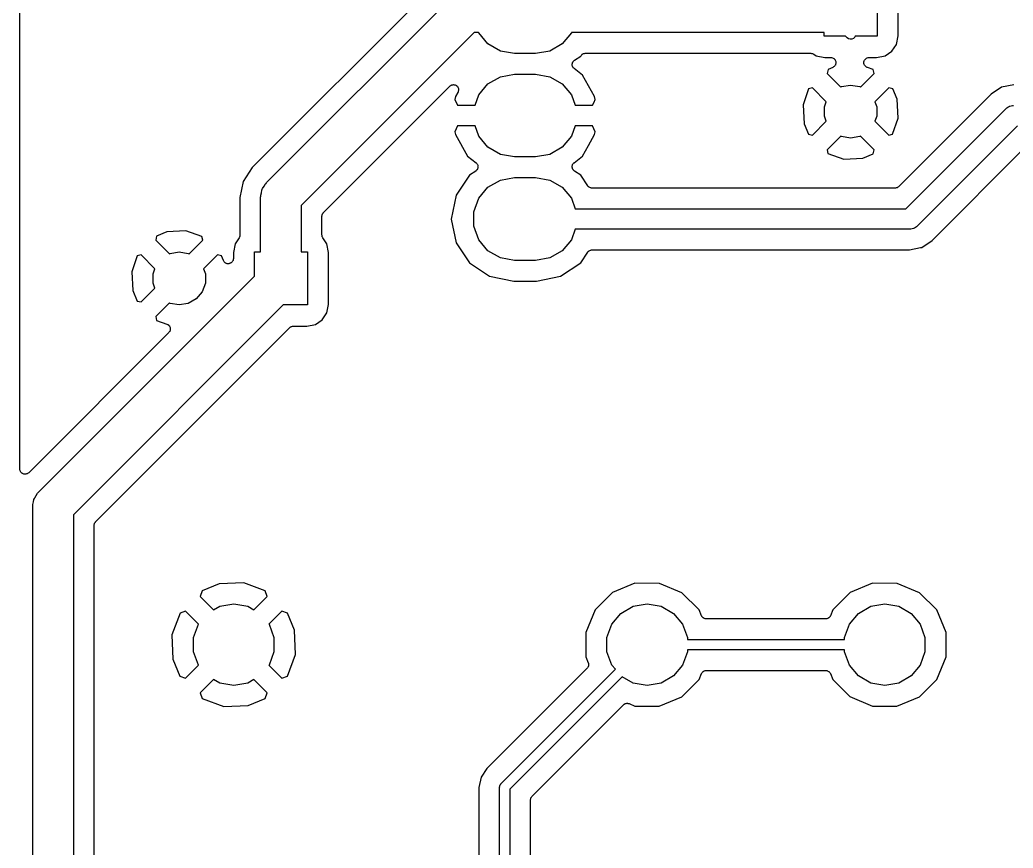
# Model space of a CAD drawing. Extents: x 150.6 to 199.4, y -149.4 to -50.6.
# Drawn here: x 150.58 to 174.99, y -100 to -79.65 of the extents above; entities that cross this region are included whole.
import ezdxf

# ---------------------------------------------------------------- set-up
doc = ezdxf.new("R2010")
doc.units = 0
doc.header["$MEASUREMENT"] = 0
doc.layers.add('BLACK', color=7, linetype='CONTINUOUS')

msp = doc.modelspace()

# ---------------------------------------------------------------- linework, layer by layer
at = {"layer": 'Black'}
for p, q in [((150.583, -90.6849), (150.583, -53.7032)), ((160.755, -78.8198), (156.296, -83.2784)), ((171.65, -78.75), (171.65, -80.05)), ((172.17, -80.0375), (172.17, -78.7625)), ((156.646, -83.6464), (161.186, -79.1064)), ((161.747, -79.96), (157.5, -84.2071)), ((161.858, -79.96), (161.747, -79.96)), ((161.861, -79.968), (161.858, -79.96)), ((162.088, -80.2383), (161.861, -79.968)), ((164.139, -79.968), (163.912, -80.2383)), ((164.142, -79.96), (164.139, -79.968)), ((170.35, -79.96), (164.142, -79.96)), ((170.35, -80.05), (170.35, -79.96)), ((170.873, -80.05), (170.35, -80.05)), ((170.912, -80.0884), (170.873, -80.05)), ((171.113, -80.05), (171.102, -80.0717)), ((171.65, -80.05), (171.113, -80.05)), ((172.129, -80.2482), (172.17, -80.0375)), ((162.394, -80.4147), (162.088, -80.2383)), ((163.912, -80.2383), (163.606, -80.4147)), ((170.947, -80.1133), (170.912, -80.0884)), ((170.989, -80.1245), (170.947, -80.1133)), ((171.032, -80.1207), (170.989, -80.1245)), ((171.072, -80.1024), (171.032, -80.1207)), ((171.102, -80.0717), (171.072, -80.1024)), ((172.016, -80.4162), (172.129, -80.2482)), ((162.741, -80.476), (162.394, -80.4147)), ((163.259, -80.476), (162.741, -80.476)), ((163.606, -80.4147), (163.259, -80.476)), ((164.214, -80.6385), (164.367, -80.5359)), ((164.367, -80.5359), (164.375, -80.5244)), ((164.375, -80.5244), (164.387, -80.5115)), ((164.387, -80.5115), (164.399, -80.4977)), ((164.399, -80.4977), (164.402, -80.4956)), ((164.402, -80.4956), (164.405, -80.4926)), ((164.405, -80.4926), (164.421, -80.4846)), ((164.421, -80.4846), (164.437, -80.4757)), ((164.437, -80.4757), (164.441, -80.4749)), ((164.441, -80.4749), (164.445, -80.4731)), ((164.445, -80.4731), (164.463, -80.4711)), ((164.463, -80.4711), (164.48, -80.468)), ((164.48, -80.468), (170.023, -80.468)), ((170.023, -80.468), (170.038, -80.4706)), ((170.038, -80.4706), (170.053, -80.4716)), ((170.053, -80.4716), (170.059, -80.4744)), ((170.059, -80.4744), (170.066, -80.4757)), ((170.066, -80.4757), (170.079, -80.4833)), ((170.079, -80.4833), (170.093, -80.4894)), ((170.093, -80.4894), (170.152, -80.5285)), ((170.152, -80.5285), (170.363, -80.5704)), ((171.637, -80.5704), (171.848, -80.5285)), ((171.848, -80.5285), (172.016, -80.4162)), ((164.157, -80.7524), (164.159, -80.7392)), ((164.16, -80.7611), (164.157, -80.7524)), ((164.159, -80.7261), (164.161, -80.7175)), ((164.159, -80.7392), (164.159, -80.7261)), ((164.16, -80.7701), (164.16, -80.7611)), ((164.165, -80.7824), (164.16, -80.7701)), ((164.161, -80.7175), (164.162, -80.7085)), ((164.162, -80.7085), (164.168, -80.6967)), ((164.168, -80.7952), (164.165, -80.7824)), ((164.168, -80.6967), (164.172, -80.6841)), ((164.173, -80.8027), (164.168, -80.7952)), ((164.172, -80.6841), (164.178, -80.677)), ((164.178, -80.677), (164.182, -80.669)), ((164.182, -80.669), (164.191, -80.6598)), ((164.191, -80.6598), (164.199, -80.6495)), ((164.199, -80.6495), (164.207, -80.6447)), ((164.207, -80.6447), (164.214, -80.6385)), ((170.363, -80.5704), (170.512, -80.5704)), ((170.512, -80.5704), (170.531, -80.5738)), ((170.531, -80.5738), (170.551, -80.5763)), ((170.551, -80.5763), (170.553, -80.5776)), ((170.553, -80.5776), (170.556, -80.5781)), ((170.556, -80.5781), (170.573, -80.5878)), ((170.573, -80.5878), (170.59, -80.5967)), ((170.594, -80.7947), (170.577, -80.8044)), ((170.59, -80.5967), (170.592, -80.5987)), ((170.592, -80.5987), (170.594, -80.6002)), ((170.594, -80.6002), (170.606, -80.615)), ((170.596, -80.7926), (170.594, -80.7947)), ((170.598, -80.7911), (170.596, -80.7926)), ((170.61, -80.7757), (170.598, -80.7911)), ((170.606, -80.615), (170.619, -80.6292)), ((170.622, -80.7609), (170.61, -80.7757)), ((170.619, -80.6292), (170.621, -80.6318)), ((170.621, -80.6318), (170.622, -80.6339)), ((170.622, -80.6339), (170.629, -80.6521)), ((170.623, -80.7583), (170.622, -80.7609)), ((170.625, -80.7561), (170.623, -80.7583)), ((170.631, -80.7377), (170.625, -80.7561)), ((170.629, -80.6521), (170.636, -80.67)), ((170.637, -80.7195), (170.631, -80.7377)), ((170.636, -80.67), (170.636, -80.6727)), ((170.636, -80.6727), (170.637, -80.6754)), ((170.637, -80.6754), (170.637, -80.6947)), ((170.637, -80.6947), (170.638, -80.714)), ((170.638, -80.714), (170.637, -80.7167)), ((170.637, -80.7167), (170.637, -80.7195)), ((171.329, -80.6754), (171.336, -80.6555)), ((171.329, -80.6763), (171.329, -80.6754)), ((171.329, -80.6772), (171.329, -80.6763)), ((171.329, -80.6983), (171.329, -80.6772)), ((171.329, -80.7195), (171.329, -80.6983)), ((171.329, -80.7204), (171.329, -80.7195)), ((171.329, -80.7213), (171.329, -80.7204)), ((171.337, -80.7411), (171.329, -80.7213)), ((171.336, -80.6555), (171.343, -80.6355)), ((171.344, -80.7609), (171.337, -80.7411)), ((171.343, -80.6355), (171.344, -80.6348)), ((171.344, -80.6339), (171.358, -80.6177)), ((171.344, -80.6348), (171.344, -80.6339)), ((171.345, -80.7616), (171.344, -80.7609)), ((171.345, -80.7625), (171.345, -80.7616)), ((171.359, -80.7785), (171.345, -80.7625)), ((171.358, -80.6177), (171.371, -80.6013)), ((171.372, -80.7947), (171.359, -80.7785)), ((171.371, -80.6013), (171.372, -80.6009)), ((171.372, -80.6002), (171.391, -80.5896)), ((171.372, -80.6009), (171.372, -80.6002)), ((171.373, -80.7952), (171.372, -80.7947)), ((171.374, -80.7959), (171.373, -80.7952)), ((171.392, -80.8062), (171.374, -80.7959)), ((171.391, -80.5896), (171.409, -80.5787)), ((171.409, -80.5787), (171.41, -80.5786)), ((171.41, -80.5786), (171.411, -80.5781)), ((171.411, -80.5781), (171.432, -80.5744)), ((171.432, -80.5744), (171.452, -80.5705)), ((171.452, -80.5705), (171.453, -80.5706)), ((171.453, -80.5706), (171.454, -80.5704)), ((171.454, -80.5704), (171.637, -80.5704)), ((162.088, -81.2217), (162.394, -81.0453)), ((162.394, -81.0453), (162.741, -80.984)), ((162.741, -80.984), (163.259, -80.984)), ((163.259, -80.984), (163.606, -81.0453)), ((163.606, -81.0453), (163.912, -81.2217)), ((164.176, -80.8111), (164.173, -80.8027)), ((164.185, -80.8209), (164.176, -80.8111)), ((164.192, -80.8319), (164.185, -80.8209)), ((164.2, -80.8372), (164.192, -80.8319)), ((164.206, -80.8439), (164.2, -80.8372)), ((164.413, -81.0066), (164.206, -80.8439)), ((164.709, -81.5326), (164.413, -81.0066)), ((170.445, -80.863), (170.421, -80.9616)), ((170.421, -80.9616), (170.757, -81.2981)), ((170.561, -80.8148), (170.445, -80.863)), ((170.577, -80.8044), (170.561, -80.8148)), ((171.243, -81.2981), (171.579, -80.9616)), ((171.411, -80.8168), (171.392, -80.8062)), ((171.412, -80.8169), (171.411, -80.8168)), ((171.412, -80.8174), (171.412, -80.8169)), ((171.557, -80.8676), (171.412, -80.8174)), ((171.579, -80.9616), (171.557, -80.8676)), ((158.045, -84.3803), (161.15, -81.2758)), ((161.15, -81.2758), (161.154, -81.273)), ((161.154, -81.273), (161.157, -81.2693)), ((161.157, -81.2693), (161.172, -81.2605)), ((161.172, -81.2605), (161.186, -81.2505)), ((161.186, -81.2505), (161.191, -81.2493)), ((161.191, -81.2493), (161.195, -81.2468)), ((161.195, -81.2468), (161.212, -81.2436)), ((161.212, -81.2436), (161.228, -81.2391)), ((161.228, -81.2391), (161.233, -81.2396)), ((161.233, -81.2396), (161.238, -81.2387)), ((161.238, -81.2387), (161.255, -81.2415)), ((161.255, -81.2415), (161.272, -81.243)), ((161.272, -81.243), (161.277, -81.245)), ((161.277, -81.245), (161.282, -81.2458)), ((161.282, -81.2458), (161.297, -81.2543)), ((161.297, -81.2543), (161.312, -81.2616)), ((161.312, -81.2616), (161.316, -81.2651)), ((161.316, -81.2651), (161.32, -81.2674)), ((161.32, -81.2674), (161.331, -81.2806)), ((161.331, -81.2806), (161.344, -81.2928)), ((161.861, -81.492), (162.088, -81.2217)), ((163.912, -81.2217), (164.139, -81.492)), ((170.757, -81.2981), (170.777, -81.2869)), ((170.777, -81.2869), (171, -81.2475)), ((171, -81.2475), (171.223, -81.2869)), ((171.223, -81.2869), (171.243, -81.2981)), ((175.013, -81.242), (174.711, -81.302)), ((161.291, -81.5326), (161.274, -81.6038)), ((161.35, -81.4279), (161.291, -81.5326)), ((161.344, -81.2928), (161.346, -81.2972)), ((161.346, -81.2972), (161.349, -81.3009)), ((161.349, -81.3009), (161.355, -81.3171)), ((161.352, -81.4233), (161.35, -81.4279)), ((161.355, -81.4193), (161.352, -81.4233)), ((161.355, -81.3171), (161.362, -81.3328)), ((161.359, -81.4026), (161.355, -81.4193)), ((161.365, -81.3863), (161.359, -81.4026)), ((161.362, -81.3328), (161.363, -81.3376)), ((161.363, -81.3376), (161.364, -81.3422)), ((161.364, -81.3422), (161.364, -81.3595)), ((161.364, -81.3595), (161.366, -81.3767)), ((161.366, -81.3767), (161.365, -81.3814)), ((161.365, -81.3814), (161.365, -81.3863)), ((161.769, -81.746), (161.861, -81.492)), ((164.139, -81.492), (164.231, -81.746)), ((164.726, -81.6038), (164.709, -81.5326)), ((169.968, -81.3435), (169.831, -81.737)), ((170.062, -81.3208), (169.968, -81.3435)), ((170.403, -81.662), (170.062, -81.3208)), ((171.938, -81.3208), (171.597, -81.662)), ((172.037, -81.3446), (171.938, -81.3208)), ((172.143, -81.5993), (172.037, -81.3446)), ((174.455, -81.4729), (172.183, -83.7448)), ((174.711, -81.302), (174.455, -81.4729)), ((161.274, -81.6038), (161.34, -81.746)), ((161.34, -81.746), (161.769, -81.746)), ((164.231, -81.746), (164.66, -81.746)), ((164.66, -81.746), (164.697, -81.6655)), ((164.697, -81.6655), (164.726, -81.6038)), ((164.697, -81.6655), (164.697, -81.6655)), ((169.831, -81.737), (169.857, -82.2007)), ((170.357, -81.7867), (170.403, -81.662)), ((171.597, -81.662), (171.643, -81.7867)), ((172.169, -82.063), (172.143, -81.5993)), ((174.868, -81.7922), (174.894, -81.7734)), ((174.894, -81.7734), (174.905, -81.7706)), ((174.905, -81.7706), (174.914, -81.7651)), ((174.914, -81.7651), (174.947, -81.7594)), ((174.947, -81.7594), (174.978, -81.751)), ((174.978, -81.751), (174.989, -81.7519)), ((174.989, -81.7519), (175, -81.75)), ((170.357, -82.0133), (170.357, -81.7867)), ((170.403, -82.138), (170.357, -82.0133)), ((171.643, -82.0133), (171.597, -82.138)), ((171.643, -81.7867), (171.643, -82.0133)), ((172.356, -84.29), (174.823, -81.8232)), ((174.823, -81.8232), (174.832, -81.8169)), ((174.832, -81.8169), (174.839, -81.8085)), ((174.839, -81.8085), (174.868, -81.7922)), ((161.34, -82.254), (161.274, -82.3962)), ((161.769, -82.254), (161.34, -82.254)), ((161.861, -82.508), (161.769, -82.254)), ((164.231, -82.254), (164.139, -82.508)), ((164.66, -82.254), (164.231, -82.254)), ((164.726, -82.3962), (164.66, -82.254)), ((169.857, -82.2007), (169.963, -82.4554)), ((170.062, -82.4792), (170.403, -82.138)), ((171.597, -82.138), (171.938, -82.4792)), ((172.032, -82.4565), (172.169, -82.063)), ((175.104, -82.25), (172.637, -84.7168)), ((161.274, -82.3962), (161.291, -82.4674)), ((161.291, -82.4674), (161.587, -82.9934)), ((162.088, -82.7783), (161.861, -82.508)), ((164.139, -82.508), (163.912, -82.7783)), ((164.557, -82.7368), (164.709, -82.4674)), ((164.709, -82.4674), (164.726, -82.3962)), ((169.963, -82.4554), (170.062, -82.4792)), ((170.757, -82.5019), (170.421, -82.8384)), ((170.777, -82.5131), (170.757, -82.5019)), ((171.243, -82.5019), (171.223, -82.5131)), ((171.579, -82.8384), (171.243, -82.5019)), ((171.938, -82.4792), (172.032, -82.4565)), ((164.413, -82.9934), (164.557, -82.7368)), ((171, -82.5525), (170.777, -82.5131)), ((171.223, -82.5131), (171, -82.5525)), ((161.587, -82.9934), (161.794, -83.1561)), ((162.394, -82.9547), (162.088, -82.7783)), ((162.741, -83.016), (162.394, -82.9547)), ((163.606, -82.9547), (163.259, -83.016)), ((163.912, -82.7783), (163.606, -82.9547)), ((164.206, -83.1561), (164.413, -82.9934)), ((170.421, -82.8384), (170.443, -82.9324)), ((170.443, -82.9324), (170.837, -83.0694)), ((171.301, -83.0425), (171.555, -82.937)), ((171.555, -82.937), (171.579, -82.8384)), ((173.005, -85.0671), (175.277, -82.7952)), ((161.794, -83.1561), (161.8, -83.1628)), ((161.8, -83.1628), (161.808, -83.1681)), ((161.808, -83.1681), (161.815, -83.1791)), ((161.815, -83.1791), (161.824, -83.1889)), ((161.824, -83.1889), (161.827, -83.1973)), ((161.827, -83.1973), (161.832, -83.2048)), ((161.832, -83.2048), (161.835, -83.2176)), ((161.835, -83.2176), (161.84, -83.2299)), ((161.84, -83.2299), (161.84, -83.2389)), ((161.84, -83.2389), (161.843, -83.2476)), ((163.259, -83.016), (162.741, -83.016)), ((164.157, -83.2476), (164.16, -83.2389)), ((164.16, -83.2299), (164.165, -83.2176)), ((164.16, -83.2389), (164.16, -83.2299)), ((164.165, -83.2176), (164.168, -83.2048)), ((164.168, -83.2048), (164.173, -83.1973)), ((164.173, -83.1973), (164.176, -83.1889)), ((164.176, -83.1889), (164.185, -83.1791)), ((164.185, -83.1791), (164.192, -83.1681)), ((164.192, -83.1681), (164.2, -83.1628)), ((164.2, -83.1628), (164.206, -83.1561)), ((170.837, -83.0694), (171.301, -83.0425)), ((156.296, -83.2784), (156.071, -83.6152)), ((161.633, -83.4641), (161.303, -83.9577)), ((161.786, -83.3615), (161.633, -83.4641)), ((161.793, -83.3553), (161.786, -83.3615)), ((161.801, -83.3505), (161.793, -83.3553)), ((161.809, -83.3402), (161.801, -83.3505)), ((161.818, -83.331), (161.809, -83.3402)), ((161.822, -83.323), (161.818, -83.331)), ((161.828, -83.3159), (161.822, -83.323)), ((161.832, -83.3033), (161.828, -83.3159)), ((161.838, -83.2915), (161.832, -83.3033)), ((161.839, -83.2825), (161.838, -83.2915)), ((161.841, -83.2739), (161.839, -83.2825)), ((161.843, -83.2476), (161.841, -83.2608)), ((161.841, -83.2608), (161.841, -83.2739)), ((164.159, -83.2608), (164.157, -83.2476)), ((164.159, -83.2739), (164.159, -83.2608)), ((164.161, -83.2825), (164.159, -83.2739)), ((164.162, -83.2915), (164.161, -83.2825)), ((164.168, -83.3033), (164.162, -83.2915)), ((164.172, -83.3159), (164.168, -83.3033)), ((164.178, -83.323), (164.172, -83.3159)), ((164.182, -83.331), (164.178, -83.323)), ((164.191, -83.3402), (164.182, -83.331)), ((164.199, -83.3505), (164.191, -83.3402)), ((164.207, -83.3553), (164.199, -83.3505)), ((164.214, -83.3615), (164.207, -83.3553)), ((164.367, -83.4641), (164.214, -83.3615)), ((164.542, -83.7256), (164.367, -83.4641)), ((156.071, -83.6152), (155.992, -84.0125)), ((156.584, -83.7352), (156.617, -83.6786)), ((156.617, -83.6786), (156.634, -83.6645)), ((156.634, -83.6645), (156.646, -83.6464)), ((162.088, -83.7617), (162.394, -83.5853)), ((162.394, -83.5853), (162.741, -83.524)), ((162.741, -83.524), (163.259, -83.524)), ((163.259, -83.524), (163.606, -83.5853)), ((163.606, -83.5853), (163.912, -83.7617)), ((164.554, -83.7385), (164.542, -83.7256)), ((156.502, -83.9564), (156.519, -83.8933)), ((156.504, -83.9783), (156.502, -83.9564)), ((156.519, -83.8933), (156.53, -83.829)), ((156.53, -83.829), (156.541, -83.8099)), ((156.541, -83.8099), (156.547, -83.7887)), ((156.547, -83.7887), (156.584, -83.7352)), ((161.303, -83.9577), (161.187, -84.54)), ((161.861, -84.032), (162.088, -83.7617)), ((163.912, -83.7617), (164.139, -84.032)), ((164.566, -83.7523), (164.554, -83.7385)), ((164.569, -83.7544), (164.566, -83.7523)), ((164.572, -83.7574), (164.569, -83.7544)), ((164.588, -83.7654), (164.572, -83.7574)), ((164.604, -83.7743), (164.588, -83.7654)), ((164.608, -83.7751), (164.604, -83.7743)), ((164.612, -83.7769), (164.608, -83.7751)), ((164.63, -83.7789), (164.612, -83.7769)), ((164.647, -83.782), (164.63, -83.7789)), ((172.093, -83.782), (164.647, -83.782)), ((172.099, -83.781), (172.093, -83.782)), ((172.104, -83.7815), (172.099, -83.781)), ((172.121, -83.7772), (172.104, -83.7815)), ((172.137, -83.7743), (172.121, -83.7772)), ((172.142, -83.7715), (172.137, -83.7743)), ((172.147, -83.7701), (172.142, -83.7715)), ((172.161, -83.7606), (172.147, -83.7701)), ((172.175, -83.7523), (172.161, -83.7606)), ((172.179, -83.748), (172.175, -83.7523)), ((172.183, -83.7448), (172.179, -83.748)), ((155.992, -84.0125), (155.992, -84.9329)), ((156.5, -84), (156.504, -83.9783)), ((156.5, -85.35), (156.5, -84)), ((157.5, -84.2071), (157.5, -85.35)), ((161.741, -84.3636), (161.861, -84.032)), ((164.139, -84.032), (164.233, -84.29)), ((158.008, -84.4591), (158.013, -84.443)), ((158.009, -84.4646), (158.008, -84.4591)), ((158.013, -84.443), (158.016, -84.4267)), ((158.016, -84.4267), (158.018, -84.4219)), ((158.018, -84.4219), (158.02, -84.4165)), ((158.02, -84.4165), (158.029, -84.4029)), ((158.029, -84.4029), (158.038, -84.3885)), ((158.038, -84.3885), (158.042, -84.3849)), ((158.042, -84.3849), (158.045, -84.3803)), ((161.741, -84.7164), (161.741, -84.3636)), ((164.233, -84.29), (172.356, -84.29)), ((158.008, -84.4701), (158.009, -84.4646)), ((158.008, -84.9329), (158.008, -84.4701)), ((161.187, -84.54), (161.303, -85.1223)), ((154.199, -84.8575), (153.945, -84.963)), ((154.663, -84.8306), (154.199, -84.8575)), ((155.057, -84.9676), (154.663, -84.8306)), ((155.989, -84.9479), (155.988, -84.9631)), ((155.992, -84.9329), (155.989, -84.9479)), ((158.011, -84.9479), (158.008, -84.9329)), ((158.012, -84.9631), (158.011, -84.9479)), ((161.861, -85.048), (161.741, -84.7164)), ((164.233, -84.79), (164.139, -85.048)), ((172.46, -84.79), (164.233, -84.79)), ((172.471, -84.7881), (172.46, -84.79)), ((172.482, -84.789), (172.471, -84.7881)), ((172.513, -84.7806), (172.482, -84.789)), ((172.546, -84.7749), (172.513, -84.7806)), ((172.555, -84.7694), (172.546, -84.7749)), ((172.566, -84.7666), (172.555, -84.7694)), ((172.592, -84.7478), (172.566, -84.7666)), ((172.621, -84.7315), (172.592, -84.7478)), ((172.628, -84.7231), (172.621, -84.7315)), ((172.637, -84.7168), (172.628, -84.7231)), ((153.945, -84.963), (153.921, -85.0616)), ((153.921, -85.0616), (154.257, -85.3981)), ((154.743, -85.3981), (155.079, -85.0616)), ((155.079, -85.0616), (155.057, -84.9676)), ((155.871, -85.1518), (155.83, -85.3625)), ((155.971, -85.0034), (155.871, -85.1518)), ((155.977, -84.9895), (155.971, -85.0034)), ((155.984, -84.9763), (155.977, -84.9895)), ((155.986, -84.9695), (155.984, -84.9763)), ((155.988, -84.9631), (155.986, -84.9695)), ((158.014, -84.9695), (158.012, -84.9631)), ((158.016, -84.9763), (158.014, -84.9695)), ((158.023, -84.9895), (158.016, -84.9763)), ((158.029, -85.0034), (158.023, -84.9895)), ((158.129, -85.1518), (158.029, -85.0034)), ((158.17, -85.3625), (158.129, -85.1518)), ((161.303, -85.1223), (161.633, -85.6159)), ((162.088, -85.3183), (161.861, -85.048)), ((164.139, -85.048), (163.912, -85.3183)), ((172.749, -85.238), (173.005, -85.0671)), ((153.562, -85.4208), (153.468, -85.4435)), ((153.903, -85.762), (153.562, -85.4208)), ((154.257, -85.3981), (154.277, -85.3869)), ((154.277, -85.3869), (154.5, -85.3475)), ((154.5, -85.3475), (154.723, -85.3869)), ((154.723, -85.3869), (154.743, -85.3981)), ((155.438, -85.4208), (155.097, -85.762)), ((155.537, -85.4446), (155.438, -85.4208)), ((155.83, -85.3625), (155.83, -85.5124)), ((156.35, -85.9429), (156.35, -85.35)), ((156.35, -85.35), (156.5, -85.35)), ((157.5, -85.35), (157.65, -85.35)), ((157.65, -85.35), (157.65, -86.65)), ((158.17, -86.6375), (158.17, -85.3625)), ((162.394, -85.4947), (162.088, -85.3183)), ((163.912, -85.3183), (163.606, -85.4947)), ((164.367, -85.6159), (164.542, -85.3544)), ((164.542, -85.3544), (164.554, -85.3415)), ((164.554, -85.3415), (164.566, -85.3277)), ((164.566, -85.3277), (164.569, -85.3256)), ((164.569, -85.3256), (164.572, -85.3226)), ((164.572, -85.3226), (164.588, -85.3146)), ((164.588, -85.3146), (164.604, -85.3057)), ((164.604, -85.3057), (164.608, -85.3049)), ((164.608, -85.3049), (164.612, -85.3031)), ((164.612, -85.3031), (164.63, -85.3011)), ((164.63, -85.3011), (164.647, -85.298)), ((164.647, -85.298), (172.447, -85.298)), ((172.447, -85.298), (172.718, -85.2442)), ((172.718, -85.2442), (172.749, -85.238)), ((172.718, -85.2442), (172.718, -85.2442)), ((153.468, -85.4435), (153.331, -85.837)), ((155.585, -85.561), (155.537, -85.4446)), ((155.596, -85.5773), (155.585, -85.561)), ((155.605, -85.594), (155.596, -85.5773)), ((155.607, -85.5958), (155.605, -85.594)), ((155.609, -85.5982), (155.607, -85.5958)), ((155.624, -85.6099), (155.609, -85.5982)), ((155.639, -85.6224), (155.624, -85.6099)), ((155.642, -85.6233), (155.639, -85.6224)), ((155.644, -85.625), (155.642, -85.6233)), ((155.662, -85.6308), (155.644, -85.625)), ((155.681, -85.6375), (155.662, -85.6308)), ((155.683, -85.6375), (155.681, -85.6375)), ((155.686, -85.6383), (155.683, -85.6375)), ((155.705, -85.6375), (155.686, -85.6383)), ((155.725, -85.6375), (155.705, -85.6375)), ((155.727, -85.6365), (155.725, -85.6375)), ((155.73, -85.6364), (155.727, -85.6365)), ((155.748, -85.629), (155.73, -85.6364)), ((155.766, -85.6224), (155.748, -85.629)), ((155.768, -85.6206), (155.766, -85.6224)), ((155.771, -85.6195), (155.768, -85.6206)), ((155.785, -85.6064), (155.771, -85.6195)), ((155.8, -85.594), (155.785, -85.6064)), ((155.801, -85.5916), (155.8, -85.594)), ((155.803, -85.5897), (155.801, -85.5916)), ((155.812, -85.5726), (155.803, -85.5897)), ((155.822, -85.5558), (155.812, -85.5726)), ((155.824, -85.5506), (155.822, -85.5531)), ((155.822, -85.5531), (155.822, -85.5558)), ((155.826, -85.5314), (155.824, -85.5506)), ((155.83, -85.5124), (155.826, -85.5314)), ((161.633, -85.6159), (162.126, -85.9457)), ((162.741, -85.556), (162.394, -85.4947)), ((163.259, -85.556), (162.741, -85.556)), ((163.606, -85.4947), (163.259, -85.556)), ((163.874, -85.9457), (164.367, -85.6159)), ((153.331, -85.837), (153.357, -86.3007)), ((153.857, -85.8867), (153.903, -85.762)), ((153.857, -86.1133), (153.857, -85.8867)), ((155.097, -85.762), (155.143, -85.8867)), ((155.143, -85.8867), (155.143, -86.1133)), ((151.046, -91.2464), (156.35, -85.9429)), ((153.903, -86.238), (153.857, -86.1133)), ((155.143, -86.1133), (155.065, -86.3262)), ((162.126, -85.9457), (162.721, -86.064)), ((162.721, -86.064), (163.279, -86.064)), ((163.279, -86.064), (163.874, -85.9457)), ((153.357, -86.3007), (153.463, -86.5554)), ((153.562, -86.5792), (153.903, -86.238)), ((155.065, -86.3262), (154.919, -86.4998)), ((157.057, -86.65), (151.9, -91.8071)), ((153.463, -86.5554), (153.562, -86.5792)), ((154.257, -86.6019), (153.921, -86.9384)), ((154.277, -86.6131), (154.257, -86.6019)), ((154.5, -86.6525), (154.277, -86.6131)), ((154.723, -86.6131), (154.5, -86.6525)), ((154.919, -86.4998), (154.723, -86.6131)), ((157.65, -86.65), (157.057, -86.65)), ((158.129, -86.8482), (158.17, -86.6375)), ((158.016, -87.0162), (158.129, -86.8482)), ((153.921, -86.9384), (153.943, -87.0324)), ((153.943, -87.0324), (154.196, -87.1204)), ((154.196, -87.1204), (154.212, -87.1289)), ((154.212, -87.1289), (154.227, -87.1363)), ((154.227, -87.1363), (154.231, -87.1396)), ((154.231, -87.1396), (154.235, -87.1419)), ((154.235, -87.1419), (154.246, -87.1551)), ((157.637, -87.1704), (157.848, -87.1285)), ((157.848, -87.1285), (158.016, -87.0162)), ((154.244, -87.3302), (150.8, -90.7747)), ((152.445, -91.9803), (157.218, -87.2076)), ((154.254, -87.3158), (154.244, -87.3302)), ((154.246, -87.1551), (154.259, -87.1675)), ((154.265, -87.3023), (154.254, -87.3158)), ((154.259, -87.1675), (154.261, -87.1718)), ((154.261, -87.1718), (154.264, -87.1753)), ((154.264, -87.1753), (154.27, -87.1916)), ((154.267, -87.2979), (154.265, -87.3023)), ((154.27, -87.294), (154.267, -87.2979)), ((154.27, -87.1916), (154.277, -87.2075)), ((154.274, -87.2771), (154.27, -87.294)), ((154.28, -87.2606), (154.274, -87.2771)), ((154.277, -87.2075), (154.278, -87.2122)), ((154.278, -87.2122), (154.279, -87.2165)), ((154.279, -87.2165), (154.28, -87.234)), ((154.28, -87.234), (154.281, -87.2514)), ((154.281, -87.2514), (154.28, -87.2559)), ((154.28, -87.2559), (154.28, -87.2606)), ((157.218, -87.2076), (157.222, -87.2044)), ((157.222, -87.2044), (157.226, -87.2002)), ((157.226, -87.2002), (157.24, -87.1919)), ((157.24, -87.1919), (157.254, -87.1823)), ((157.254, -87.1823), (157.259, -87.1809)), ((157.259, -87.1809), (157.264, -87.1781)), ((157.264, -87.1781), (157.281, -87.1752)), ((157.281, -87.1752), (157.297, -87.1709)), ((157.297, -87.1709), (157.302, -87.1714)), ((157.302, -87.1714), (157.308, -87.1704)), ((157.308, -87.1704), (157.637, -87.1704)), ((150.586, -90.7012), (150.583, -90.6849)), ((150.587, -90.7177), (150.586, -90.7012)), ((150.59, -90.7228), (150.587, -90.7177)), ((150.591, -90.7283), (150.59, -90.7228)), ((150.599, -90.7427), (150.591, -90.7283)), ((150.606, -90.7577), (150.599, -90.7427)), ((150.61, -90.7617), (150.606, -90.7577)), ((150.613, -90.7665), (150.61, -90.7617)), ((150.625, -90.7772), (150.613, -90.7665)), ((150.637, -90.7889), (150.625, -90.7772)), ((150.642, -90.7913), (150.637, -90.7889)), ((150.647, -90.7949), (150.642, -90.7913)), ((150.662, -90.8005), (150.647, -90.7949)), ((150.677, -90.8075), (150.662, -90.8005)), ((150.683, -90.808), (150.677, -90.8075)), ((150.688, -90.8099), (150.683, -90.808)), ((150.705, -90.8099), (150.688, -90.8099)), ((150.721, -90.8114), (150.705, -90.8099)), ((150.726, -90.8099), (150.721, -90.8114)), ((150.732, -90.8099), (150.726, -90.8099)), ((150.748, -90.8043), (150.732, -90.8099)), ((150.764, -90.8), (150.748, -90.8043)), ((150.768, -90.7968), (150.764, -90.8)), ((150.773, -90.7949), (150.768, -90.7968)), ((150.786, -90.7842), (150.773, -90.7949)), ((150.8, -90.7747), (150.786, -90.7842)), ((150.984, -91.3352), (151.017, -91.2786)), ((151.017, -91.2786), (151.034, -91.2645)), ((151.034, -91.2645), (151.046, -91.2464)), ((150.902, -91.5564), (150.919, -91.4933)), ((150.919, -91.4933), (150.93, -91.429)), ((150.93, -91.429), (150.941, -91.4099)), ((150.941, -91.4099), (150.947, -91.3887)), ((150.947, -91.3887), (150.984, -91.3352)), ((150.9, -91.6), (150.904, -91.5783)), ((150.9, -113.8), (150.9, -91.6)), ((150.904, -91.5783), (150.902, -91.5564)), ((151.9, -91.8071), (151.9, -113.593)), ((152.413, -92.043), (152.416, -92.0267)), ((152.416, -92.0267), (152.418, -92.0219)), ((152.418, -92.0219), (152.42, -92.0165)), ((152.42, -92.0165), (152.429, -92.0029)), ((152.429, -92.0029), (152.438, -91.9885)), ((152.438, -91.9885), (152.442, -91.9849)), ((152.442, -91.9849), (152.445, -91.9803)), ((152.408, -92.0591), (152.413, -92.043)), ((152.409, -92.0646), (152.408, -92.0591)), ((152.408, -92.0701), (152.409, -92.0646)), ((152.408, -113.33), (152.408, -92.0701)), ((156.084, -93.4824), (155.482, -93.5047)), ((156.615, -93.6798), (156.084, -93.4824)), ((165.701, -93.4922), (165.147, -93.7213)), ((166.301, -93.4928), (165.701, -93.4922)), ((166.855, -93.7228), (166.301, -93.4928)), ((171.541, -93.4922), (170.987, -93.7213)), ((172.141, -93.4928), (171.541, -93.4922)), ((172.695, -93.7228), (172.141, -93.4928)), ((155.066, -93.6771), (155.015, -93.8156)), ((155.482, -93.5047), (155.066, -93.6771)), ((156.665, -93.8156), (156.615, -93.6798)), ((165.147, -93.7213), (164.723, -94.145)), ((167.279, -94.1472), (166.855, -93.7228)), ((170.987, -93.7213), (170.563, -94.145)), ((173.119, -94.1472), (172.695, -93.7228)), ((155.015, -93.8156), (155.344, -94.1452)), ((156.336, -94.1452), (156.665, -93.8156)), ((154.52, -94.2249), (154.322, -94.7561)), ((154.656, -94.1748), (154.52, -94.2249)), ((154.975, -94.494), (154.656, -94.1748)), ((155.344, -94.1452), (155.497, -94.0572)), ((155.497, -94.0572), (155.84, -93.9967)), ((155.84, -93.9967), (156.183, -94.0572)), ((156.183, -94.0572), (156.336, -94.1452)), ((157.024, -94.1748), (156.705, -94.494)), ((157.163, -94.2259), (157.024, -94.1748)), ((157.335, -94.6421), (157.163, -94.2259)), ((164.723, -94.145), (164.493, -94.6988)), ((165.355, -94.2314), (165.657, -94.0572)), ((165.657, -94.0572), (166, -93.9967)), ((166, -93.9967), (166.343, -94.0572)), ((166.343, -94.0572), (166.645, -94.2314)), ((167.337, -94.2885), (167.279, -94.1472)), ((170.563, -94.145), (170.503, -94.2887)), ((171.195, -94.2314), (171.497, -94.0572)), ((171.497, -94.0572), (171.84, -93.9967)), ((171.84, -93.9967), (172.183, -94.0572)), ((172.183, -94.0572), (172.485, -94.2314)), ((173.348, -94.7015), (173.119, -94.1472)), ((165.131, -94.4983), (165.355, -94.2314)), ((166.645, -94.2314), (166.869, -94.4983)), ((167.342, -94.2956), (167.337, -94.2885)), ((167.345, -94.3035), (167.342, -94.2956)), ((167.353, -94.3141), (167.345, -94.3035)), ((167.361, -94.3257), (167.353, -94.3141)), ((167.367, -94.3308), (167.361, -94.3257)), ((167.373, -94.3373), (167.367, -94.3308)), ((167.385, -94.3442), (167.373, -94.3373)), ((167.396, -94.3526), (167.385, -94.3442)), ((167.404, -94.3551), (167.396, -94.3526)), ((167.411, -94.3593), (167.404, -94.3551)), ((167.425, -94.3617), (167.411, -94.3593)), ((167.438, -94.3659), (167.425, -94.3617)), ((167.446, -94.3655), (167.438, -94.3659)), ((167.454, -94.367), (167.446, -94.3655)), ((170.386, -94.367), (167.454, -94.367)), ((170.394, -94.3656), (170.386, -94.367)), ((170.402, -94.3659), (170.394, -94.3656)), ((170.416, -94.3618), (170.402, -94.3659)), ((170.429, -94.3593), (170.416, -94.3618)), ((170.436, -94.3552), (170.429, -94.3593)), ((170.444, -94.3527), (170.436, -94.3552)), ((170.455, -94.3442), (170.444, -94.3527)), ((170.467, -94.3373), (170.455, -94.3442)), ((170.473, -94.3309), (170.467, -94.3373)), ((170.479, -94.3259), (170.473, -94.3309)), ((170.487, -94.3142), (170.479, -94.3259)), ((170.496, -94.3035), (170.487, -94.3142)), ((170.499, -94.2957), (170.496, -94.3035)), ((170.503, -94.2887), (170.499, -94.2957)), ((170.971, -94.4983), (171.195, -94.2314)), ((172.485, -94.2314), (172.709, -94.4983)), ((154.852, -94.8258), (154.971, -94.4983)), ((154.971, -94.4983), (154.975, -94.494)), ((156.705, -94.494), (156.709, -94.4983)), ((156.709, -94.4983), (156.828, -94.8258)), ((157.358, -95.2439), (157.335, -94.6421)), ((164.493, -94.6988), (164.492, -95.2985)), ((165.012, -94.8258), (165.131, -94.4983)), ((166.869, -94.4983), (166.988, -94.8258)), ((170.852, -94.8258), (170.971, -94.4983)), ((172.709, -94.4983), (172.828, -94.8258)), ((173.347, -95.3012), (173.348, -94.7015)), ((154.322, -94.7561), (154.345, -95.3579)), ((154.852, -95.1742), (154.852, -94.8258)), ((156.828, -94.8258), (156.828, -95.1742)), ((165.012, -95.1742), (165.012, -94.8258)), ((166.988, -94.8258), (166.988, -94.875)), ((166.988, -94.875), (170.852, -94.875)), ((170.852, -94.875), (170.852, -94.8258)), ((172.828, -94.8258), (172.828, -95.1742)), ((154.971, -95.5017), (154.852, -95.1742)), ((156.828, -95.1742), (156.709, -95.5017)), ((165.131, -95.5017), (165.012, -95.1742)), ((166.988, -95.1742), (166.869, -95.5017)), ((170.852, -95.125), (166.988, -95.125)), ((166.988, -95.125), (166.988, -95.1742)), ((170.852, -95.1742), (170.852, -95.125)), ((170.971, -95.5017), (170.852, -95.1742)), ((172.828, -95.1742), (172.709, -95.5017)), ((154.345, -95.3579), (154.517, -95.7741)), ((157.16, -95.7751), (157.358, -95.2439)), ((164.492, -95.2985), (164.552, -95.4424)), ((164.552, -95.4424), (164.553, -95.4505)), ((173.117, -95.855), (173.347, -95.3012)), ((154.656, -95.8252), (154.975, -95.506)), ((154.975, -95.506), (154.971, -95.5017)), ((156.709, -95.5017), (156.705, -95.506)), ((156.705, -95.506), (157.024, -95.8252)), ((164.524, -95.5807), (162.061, -98.0436)), ((162.412, -98.4116), (165.218, -95.6052)), ((164.529, -95.5739), (164.524, -95.5807)), ((164.535, -95.5683), (164.529, -95.5739)), ((164.541, -95.556), (164.535, -95.5683)), ((164.549, -95.5446), (164.541, -95.556)), ((164.552, -95.5365), (164.549, -95.5446)), ((164.555, -95.5292), (164.552, -95.5365)), ((164.553, -95.4505), (164.557, -95.458)), ((164.557, -95.5154), (164.555, -95.5292)), ((164.557, -95.458), (164.558, -95.4719)), ((164.561, -95.502), (164.557, -95.5154)), ((164.558, -95.4719), (164.561, -95.4855)), ((164.561, -95.4855), (164.56, -95.4937)), ((164.56, -95.4937), (164.561, -95.502)), ((165.218, -95.6052), (165.131, -95.5017)), ((166.869, -95.5017), (166.645, -95.7686)), ((167.344, -95.6965), (167.353, -95.6858)), ((167.353, -95.6858), (167.361, -95.6741)), ((167.361, -95.6741), (167.367, -95.6691)), ((167.367, -95.6691), (167.373, -95.6627)), ((167.373, -95.6627), (167.385, -95.6558)), ((167.385, -95.6558), (167.396, -95.6473)), ((167.396, -95.6473), (167.404, -95.6448)), ((167.404, -95.6448), (167.411, -95.6407)), ((167.411, -95.6407), (167.424, -95.6382)), ((167.424, -95.6382), (167.438, -95.6341)), ((167.438, -95.6341), (167.446, -95.6344)), ((167.446, -95.6344), (167.454, -95.633)), ((167.454, -95.633), (170.386, -95.633)), ((170.386, -95.633), (170.394, -95.6345)), ((170.394, -95.6345), (170.402, -95.6341)), ((170.402, -95.6341), (170.415, -95.6383)), ((170.415, -95.6383), (170.429, -95.6407)), ((170.429, -95.6407), (170.436, -95.6449)), ((170.436, -95.6449), (170.444, -95.6474)), ((170.444, -95.6474), (170.455, -95.6558)), ((170.455, -95.6558), (170.467, -95.6627)), ((170.467, -95.6627), (170.473, -95.6692)), ((170.473, -95.6692), (170.479, -95.6743)), ((170.479, -95.6743), (170.487, -95.6859)), ((170.487, -95.6859), (170.495, -95.6965)), ((171.195, -95.7686), (170.971, -95.5017)), ((172.709, -95.5017), (172.485, -95.7686)), ((154.517, -95.7741), (154.656, -95.8252)), ((155.344, -95.8548), (155.015, -96.1844)), ((155.497, -95.9428), (155.344, -95.8548)), ((156.336, -95.8548), (156.183, -95.9428)), ((156.665, -96.1844), (156.336, -95.8548)), ((157.024, -95.8252), (157.16, -95.7751)), ((165.389, -95.788), (162.625, -98.5518)), ((165.657, -95.9428), (165.389, -95.788)), ((166.645, -95.7686), (166.343, -95.9428)), ((166.853, -96.2787), (167.277, -95.855)), ((167.277, -95.855), (167.337, -95.7113)), ((167.337, -95.7113), (167.341, -95.7043)), ((167.341, -95.7043), (167.344, -95.6965)), ((170.495, -95.6965), (170.498, -95.7044)), ((170.498, -95.7044), (170.503, -95.7115)), ((170.503, -95.7115), (170.561, -95.8528)), ((170.561, -95.8528), (170.985, -96.2772)), ((171.497, -95.9428), (171.195, -95.7686)), ((172.485, -95.7686), (172.183, -95.9428)), ((172.693, -96.2787), (173.117, -95.855)), ((155.84, -96.0033), (155.497, -95.9428)), ((156.183, -95.9428), (155.84, -96.0033)), ((166, -96.0033), (165.657, -95.9428)), ((166.343, -95.9428), (166, -96.0033)), ((171.84, -96.0033), (171.497, -95.9428)), ((172.183, -95.9428), (171.84, -96.0033)), ((155.015, -96.1844), (155.065, -96.3202)), ((155.065, -96.3202), (155.596, -96.5176)), ((156.198, -96.4953), (156.614, -96.3229)), ((156.614, -96.3229), (156.665, -96.1844)), ((166.299, -96.5078), (166.853, -96.2787)), ((170.985, -96.2772), (171.539, -96.5072)), ((172.139, -96.5078), (172.693, -96.2787)), ((155.596, -96.5176), (156.198, -96.4953)), ((163.17, -98.725), (165.419, -96.4761)), ((165.419, -96.4761), (165.426, -96.4713)), ((165.426, -96.4713), (165.432, -96.4651)), ((165.432, -96.4651), (165.444, -96.4587)), ((165.444, -96.4587), (165.455, -96.4508)), ((165.455, -96.4508), (165.463, -96.4486)), ((165.463, -96.4486), (165.471, -96.4447)), ((165.471, -96.4447), (165.485, -96.4429)), ((165.485, -96.4429), (165.498, -96.4394)), ((165.498, -96.4394), (165.506, -96.4401)), ((165.506, -96.4401), (165.515, -96.439)), ((165.515, -96.439), (165.528, -96.442)), ((165.528, -96.442), (165.542, -96.4432)), ((165.542, -96.4432), (165.549, -96.4468)), ((165.549, -96.4468), (165.558, -96.4486)), ((165.558, -96.4486), (165.699, -96.5072)), ((165.699, -96.5072), (166.299, -96.5078)), ((171.539, -96.5072), (172.139, -96.5078)), ((162.061, -98.0436), (161.917, -98.2587)), ((161.917, -98.2587), (161.867, -98.5125)), ((161.867, -98.5125), (161.867, -116.612)), ((162.375, -98.4891), (162.38, -98.4733)), ((162.376, -98.4946), (162.375, -98.4891)), ((162.375, -98.5), (162.376, -98.4946)), ((162.375, -117.112), (162.375, -98.5)), ((162.38, -98.4733), (162.383, -98.4572)), ((162.383, -98.4572), (162.385, -98.4525)), ((162.385, -98.4525), (162.387, -98.4472)), ((162.387, -98.4472), (162.396, -98.4338)), ((162.396, -98.4338), (162.404, -98.4197)), ((162.404, -98.4197), (162.408, -98.4161)), ((162.408, -98.4161), (162.412, -98.4116)), ((162.625, -98.5518), (162.625, -117.272)), ((163.133, -98.8037), (163.138, -98.7877)), ((163.134, -98.8093), (163.133, -98.8037)), ((163.133, -98.8148), (163.134, -98.8093)), ((163.133, -117.113), (163.133, -98.8148)), ((163.138, -98.7877), (163.141, -98.7714)), ((163.141, -98.7714), (163.143, -98.7665)), ((163.143, -98.7665), (163.145, -98.7611)), ((163.145, -98.7611), (163.154, -98.7475)), ((163.154, -98.7475), (163.163, -98.7332)), ((163.163, -98.7332), (163.167, -98.7296)), ((163.167, -98.7296), (163.17, -98.725))]:
    msp.add_line(p, q, dxfattribs=at)

doc.saveas('drawing.dxf')
